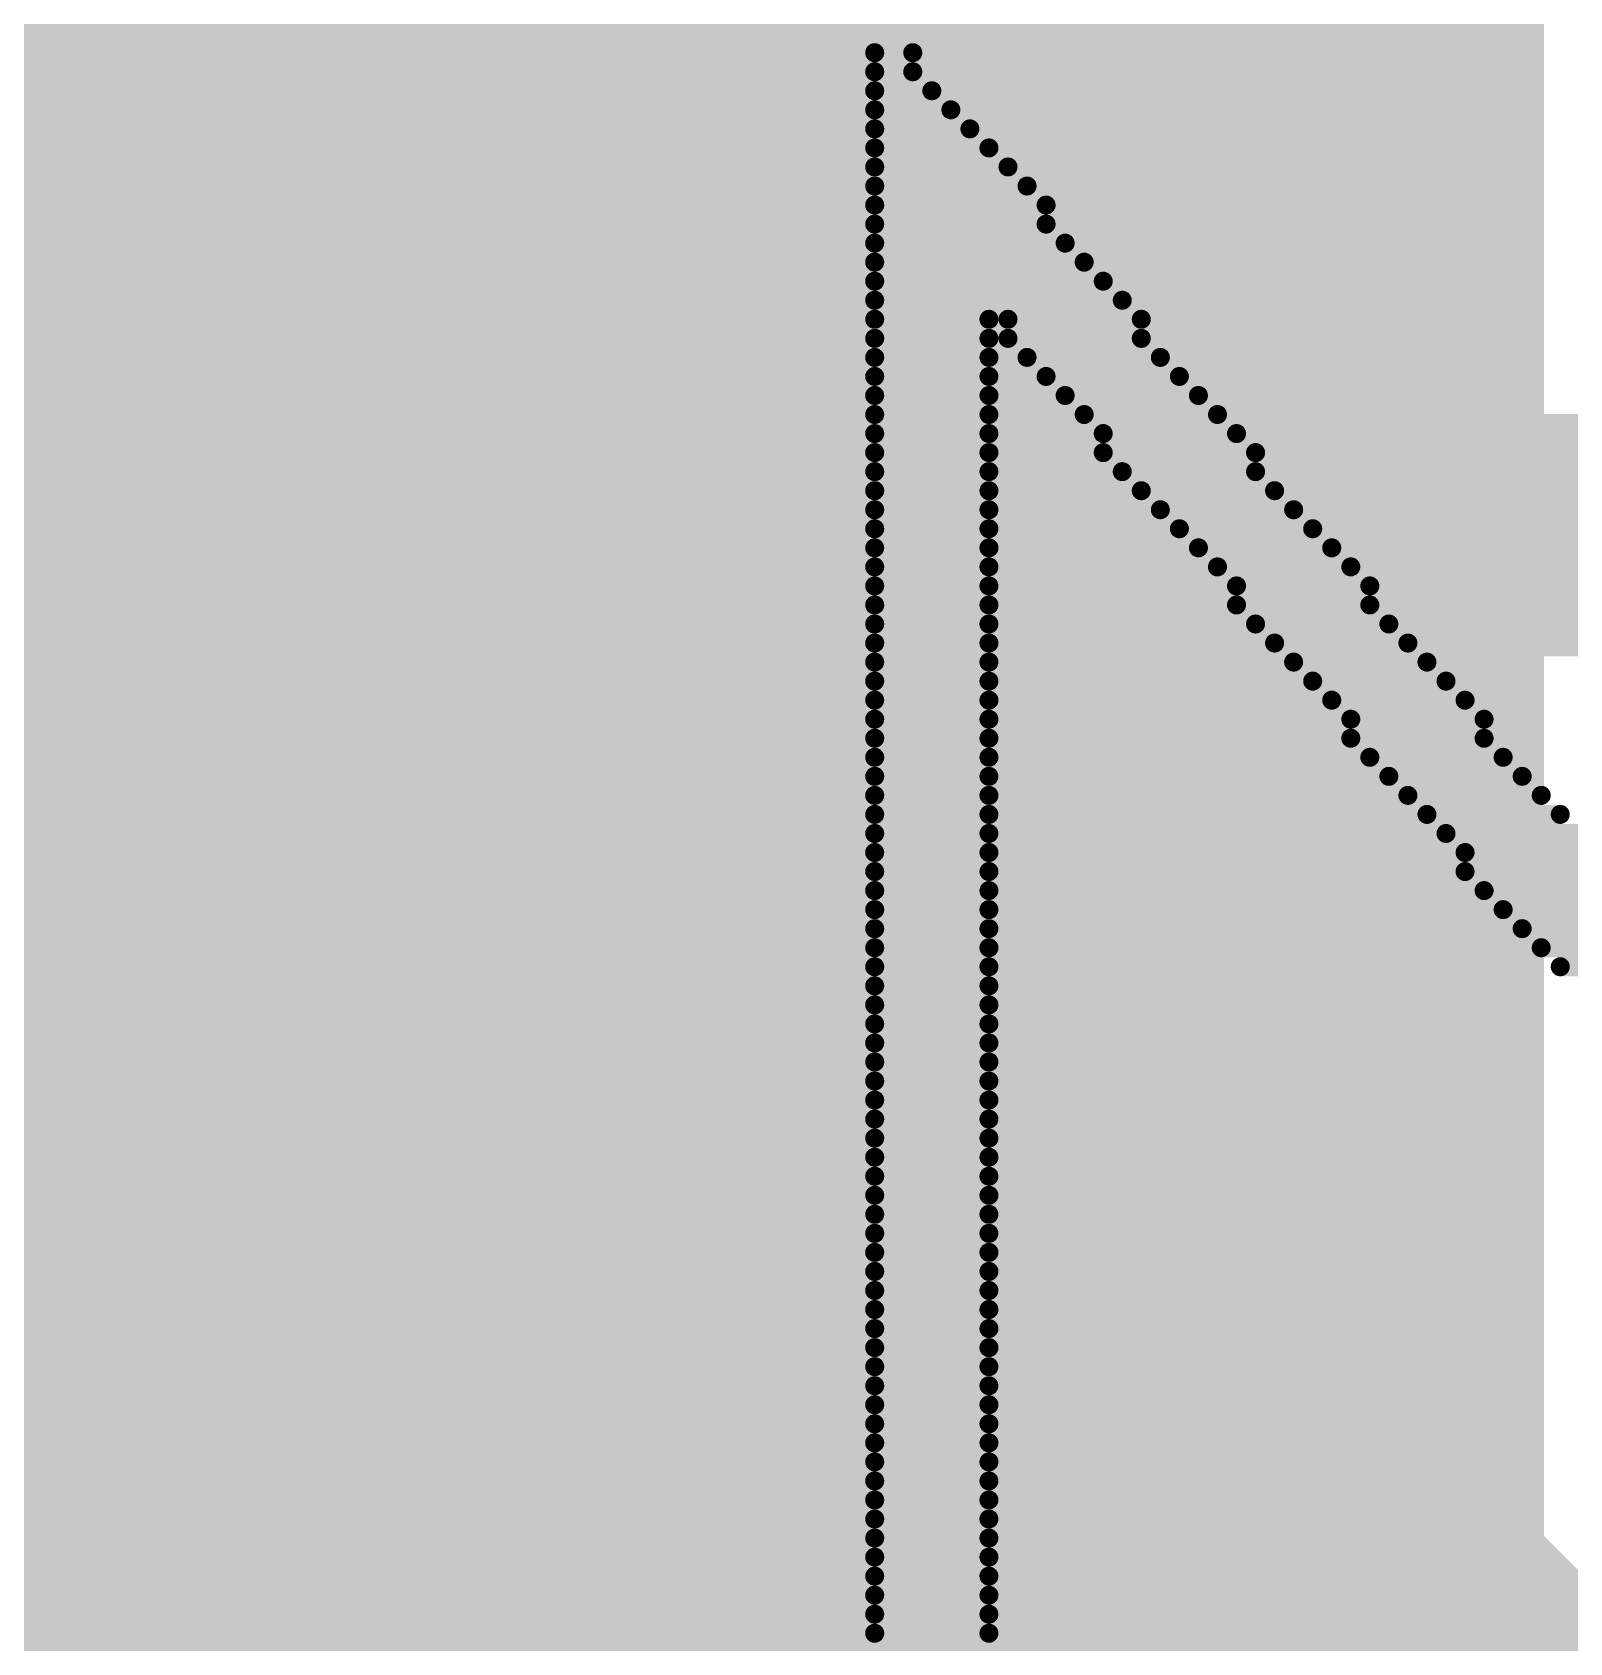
# Model space of a CAD drawing. Header units: inches. Extents: x -0.14 to 1.19, y -0.12 to 0.99.
# Drawn here: x 0.2827 to 0.3461, y 0.3293 to 0.3957 of the extents above; entities that cross this region are included whole.
import ezdxf

# ---------------------------------------------------------------- set-up
doc = ezdxf.new("R2010")
doc.units = ezdxf.units.IN
doc.header["$MEASUREMENT"] = 0
for name, color, linetype in [('Bottom Layer', 5, 'Continuous'), ('Bottom Overlay', 54, 'Continuous'), ('Top Layer', 1, 'Continuous'), ('Top Paste', 8, 'Continuous'), ('Top Solder', 216, 'Continuous')]:
    doc.layers.add(name, color=color, linetype=linetype)

# ---------------------------------------------------------------- blocks, each defined once
blk = doc.blocks.new('SO_14_35')
at = {"layer": 'Top Layer'}
for points in [[(-0.132283, -0.088189), (-0.078346, -0.088189), (-0.078346, -0.111811), (-0.132283, -0.111811)], [(-0.132283, -0.138189), (-0.078346, -0.138189), (-0.078346, -0.161811), (-0.132283, -0.161811)]]:
    blk.add_hatch(color=1, dxfattribs=at).paths.add_polyline_path(points)
at = {"layer": 'Top Paste'}
for points in [[(-0.132283, -0.088189), (-0.078346, -0.088189), (-0.078346, -0.111811), (-0.132283, -0.111811)], [(-0.132283, -0.138189), (-0.078346, -0.138189), (-0.078346, -0.161811), (-0.132283, -0.161811)]]:
    blk.add_hatch(color=8, dxfattribs=at).paths.add_polyline_path(points)
at = {"layer": 'Top Solder'}
for points in [[(-0.136283, -0.084189), (-0.074346, -0.084189), (-0.074346, -0.115811), (-0.136283, -0.115811)], [(-0.136283, -0.134189), (-0.074346, -0.134189), (-0.074346, -0.165811), (-0.136283, -0.165811)]]:
    blk.add_hatch(color=216, dxfattribs=at).paths.add_polyline_path(points)

msp = doc.modelspace()

# ---------------------------------------------------------------- hatches: boundary and pattern name
at = {"layer": 'Top Layer'}
msp.add_hatch(color=1, dxfattribs=at).paths.add_polyline_path([(0.345, 0.399), (0.282685, 0.399), (0.282685, 0.321), (0.345, 0.321)])

# ---------------------------------------------------------------- linework, layer by layer
at = {"layer": 'Bottom Layer'}
for points in [[(0.278, 0.372466, 0.04, 0.04, 0), (0.278, 0.48255, 0.04, 0.04, 0)], [(0.278, 0.372466, 0.04, 0.04, 0), (0.344432, 0.306034, 0.04, 0.04, 0)]]:
    msp.add_lwpolyline(points, format="xyseb", dxfattribs=at)
msp.add_lwpolyline([(0.268, 0.372466, 0.02, 0.02, 1), (0.288, 0.372466, 0.02, 0.02, 1)], format="xyseb", close=True, dxfattribs=at)
msp.add_lwpolyline([(0.268, 0.372466, 0.02, 0.02, 1), (0.288, 0.372466, 0.02, 0.02, 1)], format="xyseb", close=True, dxfattribs=at)
at = {"layer": 'Bottom Overlay'}
for points in [[(0.317412, 0.394888, 0.000785, 0.000785, 0), (0.318982, 0.394888, 0.000785, 0.000785, 0)], [(0.317412, 0.394103, 0.000785, 0.000785, 0), (0.318982, 0.394103, 0.000785, 0.000785, 0)], [(0.317412, 0.393318, 0.000785, 0.000785, 0), (0.319767, 0.393318, 0.000785, 0.000785, 0)], [(0.317412, 0.392533, 0.000785, 0.000785, 0), (0.320552, 0.392533, 0.000785, 0.000785, 0)], [(0.317412, 0.391748, 0.000785, 0.000785, 0), (0.321337, 0.391748, 0.000785, 0.000785, 0)], [(0.317412, 0.390962, 0.000785, 0.000785, 0), (0.322122, 0.390962, 0.000785, 0.000785, 0)], [(0.317412, 0.390177, 0.000785, 0.000785, 0), (0.322907, 0.390177, 0.000785, 0.000785, 0)], [(0.317412, 0.389392, 0.000785, 0.000785, 0), (0.323692, 0.389392, 0.000785, 0.000785, 0)], [(0.317412, 0.388607, 0.000785, 0.000785, 0), (0.324477, 0.388607, 0.000785, 0.000785, 0)], [(0.317412, 0.387822, 0.000785, 0.000785, 0), (0.324477, 0.387822, 0.000785, 0.000785, 0)], [(0.317412, 0.387037, 0.000785, 0.000785, 0), (0.325262, 0.387037, 0.000785, 0.000785, 0)], [(0.317412, 0.386252, 0.000785, 0.000785, 0), (0.326047, 0.386252, 0.000785, 0.000785, 0)], [(0.317412, 0.385467, 0.000785, 0.000785, 0), (0.326832, 0.385467, 0.000785, 0.000785, 0)], [(0.317412, 0.384682, 0.000785, 0.000785, 0), (0.327617, 0.384682, 0.000785, 0.000785, 0)], [(0.317412, 0.383897, 0.000785, 0.000785, 0), (0.322122, 0.383897, 0.000785, 0.000785, 0)], [(0.322907, 0.383897, 0.000785, 0.000785, 0), (0.328402, 0.383897, 0.000785, 0.000785, 0)], [(0.317412, 0.383112, 0.000785, 0.000785, 0), (0.322122, 0.383112, 0.000785, 0.000785, 0)], [(0.322907, 0.383112, 0.000785, 0.000785, 0), (0.328402, 0.383112, 0.000785, 0.000785, 0)], [(0.317412, 0.382327, 0.000785, 0.000785, 0), (0.322122, 0.382327, 0.000785, 0.000785, 0)], [(0.323692, 0.382327, 0.000785, 0.000785, 0), (0.329187, 0.382327, 0.000785, 0.000785, 0)], [(0.317412, 0.381542, 0.000785, 0.000785, 0), (0.322122, 0.381542, 0.000785, 0.000785, 0)], [(0.324477, 0.381542, 0.000785, 0.000785, 0), (0.329972, 0.381542, 0.000785, 0.000785, 0)], [(0.317412, 0.380757, 0.000785, 0.000785, 0), (0.322122, 0.380757, 0.000785, 0.000785, 0)], [(0.325262, 0.380757, 0.000785, 0.000785, 0), (0.330757, 0.380757, 0.000785, 0.000785, 0)], [(0.317412, 0.379972, 0.000785, 0.000785, 0), (0.322122, 0.379972, 0.000785, 0.000785, 0)], [(0.326047, 0.379972, 0.000785, 0.000785, 0), (0.331542, 0.379972, 0.000785, 0.000785, 0)], [(0.317412, 0.379187, 0.000785, 0.000785, 0), (0.322122, 0.379187, 0.000785, 0.000785, 0)], [(0.326832, 0.379187, 0.000785, 0.000785, 0), (0.332327, 0.379187, 0.000785, 0.000785, 0)], [(0.317412, 0.378402, 0.000785, 0.000785, 0), (0.322122, 0.378402, 0.000785, 0.000785, 0)], [(0.326832, 0.378402, 0.000785, 0.000785, 0), (0.333112, 0.378402, 0.000785, 0.000785, 0)], [(0.317412, 0.377617, 0.000785, 0.000785, 0), (0.322122, 0.377617, 0.000785, 0.000785, 0)], [(0.327617, 0.377617, 0.000785, 0.000785, 0), (0.333112, 0.377617, 0.000785, 0.000785, 0)], [(0.317412, 0.376832, 0.000785, 0.000785, 0), (0.322122, 0.376832, 0.000785, 0.000785, 0)], [(0.328402, 0.376832, 0.000785, 0.000785, 0), (0.333898, 0.376832, 0.000785, 0.000785, 0)], [(0.317412, 0.376047, 0.000785, 0.000785, 0), (0.322122, 0.376047, 0.000785, 0.000785, 0)], [(0.329187, 0.376047, 0.000785, 0.000785, 0), (0.334683, 0.376047, 0.000785, 0.000785, 0)], [(0.317412, 0.375262, 0.000785, 0.000785, 0), (0.322122, 0.375262, 0.000785, 0.000785, 0)], [(0.329972, 0.375262, 0.000785, 0.000785, 0), (0.335468, 0.375262, 0.000785, 0.000785, 0)], [(0.317412, 0.374476, 0.000785, 0.000785, 0), (0.322122, 0.374476, 0.000785, 0.000785, 0)], [(0.330757, 0.374476, 0.000785, 0.000785, 0), (0.336253, 0.374476, 0.000785, 0.000785, 0)], [(0.317412, 0.373691, 0.000785, 0.000785, 0), (0.322122, 0.373691, 0.000785, 0.000785, 0)], [(0.331542, 0.373691, 0.000785, 0.000785, 0), (0.337038, 0.373691, 0.000785, 0.000785, 0)], [(0.317412, 0.372906, 0.000785, 0.000785, 0), (0.322122, 0.372906, 0.000785, 0.000785, 0)], [(0.332327, 0.372906, 0.000785, 0.000785, 0), (0.337823, 0.372906, 0.000785, 0.000785, 0)], [(0.317412, 0.372121, 0.000785, 0.000785, 0), (0.322122, 0.372121, 0.000785, 0.000785, 0)], [(0.332327, 0.372121, 0.000785, 0.000785, 0), (0.337823, 0.372121, 0.000785, 0.000785, 0)], [(0.317412, 0.371336, 0.000785, 0.000785, 0), (0.322122, 0.371336, 0.000785, 0.000785, 0)], [(0.333112, 0.371336, 0.000785, 0.000785, 0), (0.338608, 0.371336, 0.000785, 0.000785, 0)], [(0.317412, 0.370551, 0.000785, 0.000785, 0), (0.322122, 0.370551, 0.000785, 0.000785, 0)], [(0.333898, 0.370551, 0.000785, 0.000785, 0), (0.339393, 0.370551, 0.000785, 0.000785, 0)], [(0.317412, 0.369766, 0.000785, 0.000785, 0), (0.322122, 0.369766, 0.000785, 0.000785, 0)], [(0.334683, 0.369766, 0.000785, 0.000785, 0), (0.340178, 0.369766, 0.000785, 0.000785, 0)], [(0.317412, 0.368981, 0.000785, 0.000785, 0), (0.322122, 0.368981, 0.000785, 0.000785, 0)], [(0.335468, 0.368981, 0.000785, 0.000785, 0), (0.340963, 0.368981, 0.000785, 0.000785, 0)], [(0.317412, 0.368196, 0.000785, 0.000785, 0), (0.322122, 0.368196, 0.000785, 0.000785, 0)], [(0.336253, 0.368196, 0.000785, 0.000785, 0), (0.341748, 0.368196, 0.000785, 0.000785, 0)], [(0.317412, 0.367411, 0.000785, 0.000785, 0), (0.322122, 0.367411, 0.000785, 0.000785, 0)], [(0.337038, 0.367411, 0.000785, 0.000785, 0), (0.342533, 0.367411, 0.000785, 0.000785, 0)], [(0.317412, 0.366626, 0.000785, 0.000785, 0), (0.322122, 0.366626, 0.000785, 0.000785, 0)], [(0.337038, 0.366626, 0.000785, 0.000785, 0), (0.342533, 0.366626, 0.000785, 0.000785, 0)], [(0.317412, 0.365841, 0.000785, 0.000785, 0), (0.322122, 0.365841, 0.000785, 0.000785, 0)], [(0.337823, 0.365841, 0.000785, 0.000785, 0), (0.343318, 0.365841, 0.000785, 0.000785, 0)], [(0.317412, 0.365056, 0.000785, 0.000785, 0), (0.322122, 0.365056, 0.000785, 0.000785, 0)], [(0.338608, 0.365056, 0.000785, 0.000785, 0), (0.344103, 0.365056, 0.000785, 0.000785, 0)], [(0.317412, 0.364271, 0.000785, 0.000785, 0), (0.322122, 0.364271, 0.000785, 0.000785, 0)], [(0.339393, 0.364271, 0.000785, 0.000785, 0), (0.344888, 0.364271, 0.000785, 0.000785, 0)], [(0.317412, 0.363486, 0.000785, 0.000785, 0), (0.322122, 0.363486, 0.000785, 0.000785, 0)], [(0.340178, 0.363486, 0.000785, 0.000785, 0), (0.345673, 0.363486, 0.000785, 0.000785, 0)], [(0.317412, 0.362701, 0.000785, 0.000785, 0), (0.322122, 0.362701, 0.000785, 0.000785, 0)], [(0.340963, 0.362701, 0.000785, 0.000785, 0), (0.346458, 0.362701, 0.000785, 0.000785, 0)], [(0.317412, 0.361916, 0.000785, 0.000785, 0), (0.322122, 0.361916, 0.000785, 0.000785, 0)], [(0.341748, 0.361916, 0.000785, 0.000785, 0), (0.347243, 0.361916, 0.000785, 0.000785, 0)], [(0.317412, 0.361131, 0.000785, 0.000785, 0), (0.322122, 0.361131, 0.000785, 0.000785, 0)], [(0.341748, 0.361131, 0.000785, 0.000785, 0), (0.347243, 0.361131, 0.000785, 0.000785, 0)], [(0.317412, 0.360346, 0.000785, 0.000785, 0), (0.322122, 0.360346, 0.000785, 0.000785, 0)], [(0.342533, 0.360346, 0.000785, 0.000785, 0), (0.348028, 0.360346, 0.000785, 0.000785, 0)], [(0.317412, 0.359561, 0.000785, 0.000785, 0), (0.322122, 0.359561, 0.000785, 0.000785, 0)], [(0.343318, 0.359561, 0.000785, 0.000785, 0), (0.348813, 0.359561, 0.000785, 0.000785, 0)], [(0.317412, 0.358776, 0.000785, 0.000785, 0), (0.322122, 0.358776, 0.000785, 0.000785, 0)], [(0.344103, 0.358776, 0.000785, 0.000785, 0), (0.349598, 0.358776, 0.000785, 0.000785, 0)], [(0.317412, 0.35799, 0.000785, 0.000785, 0), (0.322122, 0.35799, 0.000785, 0.000785, 0)], [(0.344888, 0.35799, 0.000785, 0.000785, 0), (0.350384, 0.35799, 0.000785, 0.000785, 0)], [(0.317412, 0.357206, 0.000785, 0.000785, 0), (0.322122, 0.357206, 0.000785, 0.000785, 0)], [(0.345673, 0.357206, 0.000785, 0.000785, 0), (0.351169, 0.357206, 0.000785, 0.000785, 0)], [(0.317412, 0.35642, 0.000785, 0.000785, 0), (0.322122, 0.35642, 0.000785, 0.000785, 0)], [(0.317412, 0.355635, 0.000785, 0.000785, 0), (0.322122, 0.355635, 0.000785, 0.000785, 0)], [(0.317412, 0.35485, 0.000785, 0.000785, 0), (0.322122, 0.35485, 0.000785, 0.000785, 0)], [(0.317412, 0.354065, 0.000785, 0.000785, 0), (0.322122, 0.354065, 0.000785, 0.000785, 0)], [(0.317412, 0.35328, 0.000785, 0.000785, 0), (0.322122, 0.35328, 0.000785, 0.000785, 0)], [(0.317412, 0.352495, 0.000785, 0.000785, 0), (0.322122, 0.352495, 0.000785, 0.000785, 0)], [(0.317412, 0.35171, 0.000785, 0.000785, 0), (0.322122, 0.35171, 0.000785, 0.000785, 0)], [(0.317412, 0.350925, 0.000785, 0.000785, 0), (0.322122, 0.350925, 0.000785, 0.000785, 0)], [(0.317412, 0.35014, 0.000785, 0.000785, 0), (0.322122, 0.35014, 0.000785, 0.000785, 0)], [(0.317412, 0.349355, 0.000785, 0.000785, 0), (0.322122, 0.349355, 0.000785, 0.000785, 0)], [(0.317412, 0.34857, 0.000785, 0.000785, 0), (0.322122, 0.34857, 0.000785, 0.000785, 0)], [(0.317412, 0.347785, 0.000785, 0.000785, 0), (0.322122, 0.347785, 0.000785, 0.000785, 0)], [(0.317412, 0.347, 0.000785, 0.000785, 0), (0.322122, 0.347, 0.000785, 0.000785, 0)], [(0.317412, 0.346215, 0.000785, 0.000785, 0), (0.322122, 0.346215, 0.000785, 0.000785, 0)], [(0.317412, 0.34543, 0.000785, 0.000785, 0), (0.322122, 0.34543, 0.000785, 0.000785, 0)], [(0.317412, 0.344645, 0.000785, 0.000785, 0), (0.322122, 0.344645, 0.000785, 0.000785, 0)], [(0.317412, 0.34386, 0.000785, 0.000785, 0), (0.322122, 0.34386, 0.000785, 0.000785, 0)], [(0.317412, 0.343075, 0.000785, 0.000785, 0), (0.322122, 0.343075, 0.000785, 0.000785, 0)], [(0.317412, 0.34229, 0.000785, 0.000785, 0), (0.322122, 0.34229, 0.000785, 0.000785, 0)], [(0.317412, 0.341505, 0.000785, 0.000785, 0), (0.322122, 0.341505, 0.000785, 0.000785, 0)], [(0.317412, 0.34072, 0.000785, 0.000785, 0), (0.322122, 0.34072, 0.000785, 0.000785, 0)], [(0.317412, 0.339934, 0.000785, 0.000785, 0), (0.322122, 0.339934, 0.000785, 0.000785, 0)], [(0.317412, 0.339149, 0.000785, 0.000785, 0), (0.322122, 0.339149, 0.000785, 0.000785, 0)], [(0.317412, 0.338364, 0.000785, 0.000785, 0), (0.322122, 0.338364, 0.000785, 0.000785, 0)], [(0.317412, 0.337579, 0.000785, 0.000785, 0), (0.322122, 0.337579, 0.000785, 0.000785, 0)], [(0.317412, 0.336794, 0.000785, 0.000785, 0), (0.322122, 0.336794, 0.000785, 0.000785, 0)], [(0.317412, 0.336009, 0.000785, 0.000785, 0), (0.322122, 0.336009, 0.000785, 0.000785, 0)], [(0.317412, 0.335224, 0.000785, 0.000785, 0), (0.322122, 0.335224, 0.000785, 0.000785, 0)], [(0.317412, 0.334439, 0.000785, 0.000785, 0), (0.322122, 0.334439, 0.000785, 0.000785, 0)], [(0.317412, 0.333654, 0.000785, 0.000785, 0), (0.322122, 0.333654, 0.000785, 0.000785, 0)], [(0.317412, 0.332869, 0.000785, 0.000785, 0), (0.322122, 0.332869, 0.000785, 0.000785, 0)], [(0.317412, 0.332084, 0.000785, 0.000785, 0), (0.322122, 0.332084, 0.000785, 0.000785, 0)], [(0.317412, 0.331299, 0.000785, 0.000785, 0), (0.322122, 0.331299, 0.000785, 0.000785, 0)], [(0.317412, 0.330514, 0.000785, 0.000785, 0), (0.322122, 0.330514, 0.000785, 0.000785, 0)], [(0.317412, 0.329729, 0.000785, 0.000785, 0), (0.322122, 0.329729, 0.000785, 0.000785, 0)]]:
    msp.add_lwpolyline(points, format="xyseb", dxfattribs=at)
for points in [[(0.317215, 0.394888, 0.000392, 0.000392, 1), (0.317608, 0.394888, 0.000392, 0.000392, 1)], [(0.318785, 0.394888, 0.000392, 0.000392, 1), (0.319178, 0.394888, 0.000392, 0.000392, 1)], [(0.317215, 0.394103, 0.000392, 0.000392, 1), (0.317608, 0.394103, 0.000392, 0.000392, 1)], [(0.318785, 0.394103, 0.000392, 0.000392, 1), (0.319178, 0.394103, 0.000392, 0.000392, 1)], [(0.317215, 0.393318, 0.000392, 0.000392, 1), (0.317608, 0.393318, 0.000392, 0.000392, 1)], [(0.31957, 0.393318, 0.000392, 0.000392, 1), (0.319963, 0.393318, 0.000392, 0.000392, 1)], [(0.317215, 0.392533, 0.000392, 0.000392, 1), (0.317608, 0.392533, 0.000392, 0.000392, 1)], [(0.320356, 0.392533, 0.000392, 0.000392, 1), (0.320748, 0.392533, 0.000392, 0.000392, 1)], [(0.317215, 0.391748, 0.000392, 0.000392, 1), (0.317608, 0.391748, 0.000392, 0.000392, 1)], [(0.321141, 0.391748, 0.000392, 0.000392, 1), (0.321533, 0.391748, 0.000392, 0.000392, 1)], [(0.317215, 0.390962, 0.000392, 0.000392, 1), (0.317608, 0.390962, 0.000392, 0.000392, 1)], [(0.321926, 0.390962, 0.000392, 0.000392, 1), (0.322318, 0.390962, 0.000392, 0.000392, 1)], [(0.317215, 0.390177, 0.000392, 0.000392, 1), (0.317608, 0.390177, 0.000392, 0.000392, 1)], [(0.322711, 0.390177, 0.000392, 0.000392, 1), (0.323103, 0.390177, 0.000392, 0.000392, 1)], [(0.317215, 0.389392, 0.000392, 0.000392, 1), (0.317608, 0.389392, 0.000392, 0.000392, 1)], [(0.323496, 0.389392, 0.000392, 0.000392, 1), (0.323888, 0.389392, 0.000392, 0.000392, 1)], [(0.317215, 0.388607, 0.000392, 0.000392, 1), (0.317608, 0.388607, 0.000392, 0.000392, 1)], [(0.324281, 0.388607, 0.000392, 0.000392, 1), (0.324673, 0.388607, 0.000392, 0.000392, 1)], [(0.317215, 0.387822, 0.000392, 0.000392, 1), (0.317608, 0.387822, 0.000392, 0.000392, 1)], [(0.324281, 0.387822, 0.000392, 0.000392, 1), (0.324673, 0.387822, 0.000392, 0.000392, 1)], [(0.317215, 0.387037, 0.000392, 0.000392, 1), (0.317608, 0.387037, 0.000392, 0.000392, 1)], [(0.325066, 0.387037, 0.000392, 0.000392, 1), (0.325458, 0.387037, 0.000392, 0.000392, 1)], [(0.317215, 0.386252, 0.000392, 0.000392, 1), (0.317608, 0.386252, 0.000392, 0.000392, 1)], [(0.325851, 0.386252, 0.000392, 0.000392, 1), (0.326243, 0.386252, 0.000392, 0.000392, 1)], [(0.317215, 0.385467, 0.000392, 0.000392, 1), (0.317608, 0.385467, 0.000392, 0.000392, 1)], [(0.326636, 0.385467, 0.000392, 0.000392, 1), (0.327028, 0.385467, 0.000392, 0.000392, 1)], [(0.317215, 0.384682, 0.000392, 0.000392, 1), (0.317608, 0.384682, 0.000392, 0.000392, 1)], [(0.327421, 0.384682, 0.000392, 0.000392, 1), (0.327813, 0.384682, 0.000392, 0.000392, 1)], [(0.317215, 0.383897, 0.000392, 0.000392, 1), (0.317608, 0.383897, 0.000392, 0.000392, 1)], [(0.321926, 0.383897, 0.000392, 0.000392, 1), (0.322318, 0.383897, 0.000392, 0.000392, 1)], [(0.322711, 0.383897, 0.000392, 0.000392, 1), (0.323103, 0.383897, 0.000392, 0.000392, 1)], [(0.328206, 0.383897, 0.000392, 0.000392, 1), (0.328598, 0.383897, 0.000392, 0.000392, 1)], [(0.317215, 0.383112, 0.000392, 0.000392, 1), (0.317608, 0.383112, 0.000392, 0.000392, 1)], [(0.321926, 0.383112, 0.000392, 0.000392, 1), (0.322318, 0.383112, 0.000392, 0.000392, 1)], [(0.322711, 0.383112, 0.000392, 0.000392, 1), (0.323103, 0.383112, 0.000392, 0.000392, 1)], [(0.328206, 0.383112, 0.000392, 0.000392, 1), (0.328598, 0.383112, 0.000392, 0.000392, 1)], [(0.317215, 0.382327, 0.000392, 0.000392, 1), (0.317608, 0.382327, 0.000392, 0.000392, 1)], [(0.321926, 0.382327, 0.000392, 0.000392, 1), (0.322318, 0.382327, 0.000392, 0.000392, 1)], [(0.323496, 0.382327, 0.000392, 0.000392, 1), (0.323888, 0.382327, 0.000392, 0.000392, 1)], [(0.328991, 0.382327, 0.000392, 0.000392, 1), (0.329383, 0.382327, 0.000392, 0.000392, 1)], [(0.317215, 0.381542, 0.000392, 0.000392, 1), (0.317608, 0.381542, 0.000392, 0.000392, 1)], [(0.321926, 0.381542, 0.000392, 0.000392, 1), (0.322318, 0.381542, 0.000392, 0.000392, 1)], [(0.324281, 0.381542, 0.000392, 0.000392, 1), (0.324673, 0.381542, 0.000392, 0.000392, 1)], [(0.329776, 0.381542, 0.000392, 0.000392, 1), (0.330168, 0.381542, 0.000392, 0.000392, 1)], [(0.317215, 0.380757, 0.000392, 0.000392, 1), (0.317608, 0.380757, 0.000392, 0.000392, 1)], [(0.321926, 0.380757, 0.000392, 0.000392, 1), (0.322318, 0.380757, 0.000392, 0.000392, 1)], [(0.325066, 0.380757, 0.000392, 0.000392, 1), (0.325458, 0.380757, 0.000392, 0.000392, 1)], [(0.330561, 0.380757, 0.000392, 0.000392, 1), (0.330954, 0.380757, 0.000392, 0.000392, 1)], [(0.317215, 0.379972, 0.000392, 0.000392, 1), (0.317608, 0.379972, 0.000392, 0.000392, 1)], [(0.321926, 0.379972, 0.000392, 0.000392, 1), (0.322318, 0.379972, 0.000392, 0.000392, 1)], [(0.325851, 0.379972, 0.000392, 0.000392, 1), (0.326243, 0.379972, 0.000392, 0.000392, 1)], [(0.331346, 0.379972, 0.000392, 0.000392, 1), (0.331739, 0.379972, 0.000392, 0.000392, 1)], [(0.317215, 0.379187, 0.000392, 0.000392, 1), (0.317608, 0.379187, 0.000392, 0.000392, 1)], [(0.321926, 0.379187, 0.000392, 0.000392, 1), (0.322318, 0.379187, 0.000392, 0.000392, 1)], [(0.326636, 0.379187, 0.000392, 0.000392, 1), (0.327028, 0.379187, 0.000392, 0.000392, 1)], [(0.332131, 0.379187, 0.000392, 0.000392, 1), (0.332524, 0.379187, 0.000392, 0.000392, 1)], [(0.317215, 0.378402, 0.000392, 0.000392, 1), (0.317608, 0.378402, 0.000392, 0.000392, 1)], [(0.321926, 0.378402, 0.000392, 0.000392, 1), (0.322318, 0.378402, 0.000392, 0.000392, 1)], [(0.326636, 0.378402, 0.000392, 0.000392, 1), (0.327028, 0.378402, 0.000392, 0.000392, 1)], [(0.332916, 0.378402, 0.000392, 0.000392, 1), (0.333309, 0.378402, 0.000392, 0.000392, 1)], [(0.317215, 0.377617, 0.000392, 0.000392, 1), (0.317608, 0.377617, 0.000392, 0.000392, 1)], [(0.321926, 0.377617, 0.000392, 0.000392, 1), (0.322318, 0.377617, 0.000392, 0.000392, 1)], [(0.327421, 0.377617, 0.000392, 0.000392, 1), (0.327813, 0.377617, 0.000392, 0.000392, 1)], [(0.332916, 0.377617, 0.000392, 0.000392, 1), (0.333309, 0.377617, 0.000392, 0.000392, 1)], [(0.317215, 0.376832, 0.000392, 0.000392, 1), (0.317608, 0.376832, 0.000392, 0.000392, 1)], [(0.321926, 0.376832, 0.000392, 0.000392, 1), (0.322318, 0.376832, 0.000392, 0.000392, 1)], [(0.328206, 0.376832, 0.000392, 0.000392, 1), (0.328598, 0.376832, 0.000392, 0.000392, 1)], [(0.333701, 0.376832, 0.000392, 0.000392, 1), (0.334094, 0.376832, 0.000392, 0.000392, 1)], [(0.317215, 0.376047, 0.000392, 0.000392, 1), (0.317608, 0.376047, 0.000392, 0.000392, 1)], [(0.321926, 0.376047, 0.000392, 0.000392, 1), (0.322318, 0.376047, 0.000392, 0.000392, 1)], [(0.328991, 0.376047, 0.000392, 0.000392, 1), (0.329383, 0.376047, 0.000392, 0.000392, 1)], [(0.334486, 0.376047, 0.000392, 0.000392, 1), (0.334879, 0.376047, 0.000392, 0.000392, 1)], [(0.317215, 0.375262, 0.000392, 0.000392, 1), (0.317608, 0.375262, 0.000392, 0.000392, 1)], [(0.321926, 0.375262, 0.000392, 0.000392, 1), (0.322318, 0.375262, 0.000392, 0.000392, 1)], [(0.329776, 0.375262, 0.000392, 0.000392, 1), (0.330168, 0.375262, 0.000392, 0.000392, 1)], [(0.335271, 0.375262, 0.000392, 0.000392, 1), (0.335664, 0.375262, 0.000392, 0.000392, 1)], [(0.317215, 0.374476, 0.000392, 0.000392, 1), (0.317608, 0.374476, 0.000392, 0.000392, 1)], [(0.321926, 0.374476, 0.000392, 0.000392, 1), (0.322318, 0.374476, 0.000392, 0.000392, 1)], [(0.330561, 0.374476, 0.000392, 0.000392, 1), (0.330954, 0.374476, 0.000392, 0.000392, 1)], [(0.336056, 0.374476, 0.000392, 0.000392, 1), (0.336449, 0.374476, 0.000392, 0.000392, 1)], [(0.317215, 0.373691, 0.000392, 0.000392, 1), (0.317608, 0.373691, 0.000392, 0.000392, 1)], [(0.321926, 0.373691, 0.000392, 0.000392, 1), (0.322318, 0.373691, 0.000392, 0.000392, 1)], [(0.331346, 0.373691, 0.000392, 0.000392, 1), (0.331739, 0.373691, 0.000392, 0.000392, 1)], [(0.336842, 0.373691, 0.000392, 0.000392, 1), (0.337234, 0.373691, 0.000392, 0.000392, 1)], [(0.317215, 0.372906, 0.000392, 0.000392, 1), (0.317608, 0.372906, 0.000392, 0.000392, 1)], [(0.321926, 0.372906, 0.000392, 0.000392, 1), (0.322318, 0.372906, 0.000392, 0.000392, 1)], [(0.332131, 0.372906, 0.000392, 0.000392, 1), (0.332524, 0.372906, 0.000392, 0.000392, 1)], [(0.337626, 0.372906, 0.000392, 0.000392, 1), (0.338019, 0.372906, 0.000392, 0.000392, 1)], [(0.317215, 0.372121, 0.000392, 0.000392, 1), (0.317608, 0.372121, 0.000392, 0.000392, 1)], [(0.321926, 0.372121, 0.000392, 0.000392, 1), (0.322318, 0.372121, 0.000392, 0.000392, 1)], [(0.332131, 0.372121, 0.000392, 0.000392, 1), (0.332524, 0.372121, 0.000392, 0.000392, 1)], [(0.337626, 0.372121, 0.000392, 0.000392, 1), (0.338019, 0.372121, 0.000392, 0.000392, 1)], [(0.317215, 0.371336, 0.000392, 0.000392, 1), (0.317608, 0.371336, 0.000392, 0.000392, 1)], [(0.321926, 0.371336, 0.000392, 0.000392, 1), (0.322318, 0.371336, 0.000392, 0.000392, 1)], [(0.332916, 0.371336, 0.000392, 0.000392, 1), (0.333309, 0.371336, 0.000392, 0.000392, 1)], [(0.338412, 0.371336, 0.000392, 0.000392, 1), (0.338804, 0.371336, 0.000392, 0.000392, 1)], [(0.317215, 0.370551, 0.000392, 0.000392, 1), (0.317608, 0.370551, 0.000392, 0.000392, 1)], [(0.321926, 0.370551, 0.000392, 0.000392, 1), (0.322318, 0.370551, 0.000392, 0.000392, 1)], [(0.333701, 0.370551, 0.000392, 0.000392, 1), (0.334094, 0.370551, 0.000392, 0.000392, 1)], [(0.339197, 0.370551, 0.000392, 0.000392, 1), (0.339589, 0.370551, 0.000392, 0.000392, 1)], [(0.317215, 0.369766, 0.000392, 0.000392, 1), (0.317608, 0.369766, 0.000392, 0.000392, 1)], [(0.321926, 0.369766, 0.000392, 0.000392, 1), (0.322318, 0.369766, 0.000392, 0.000392, 1)], [(0.334486, 0.369766, 0.000392, 0.000392, 1), (0.334879, 0.369766, 0.000392, 0.000392, 1)], [(0.339982, 0.369766, 0.000392, 0.000392, 1), (0.340374, 0.369766, 0.000392, 0.000392, 1)], [(0.317215, 0.368981, 0.000392, 0.000392, 1), (0.317608, 0.368981, 0.000392, 0.000392, 1)], [(0.321926, 0.368981, 0.000392, 0.000392, 1), (0.322318, 0.368981, 0.000392, 0.000392, 1)], [(0.335271, 0.368981, 0.000392, 0.000392, 1), (0.335664, 0.368981, 0.000392, 0.000392, 1)], [(0.340767, 0.368981, 0.000392, 0.000392, 1), (0.341159, 0.368981, 0.000392, 0.000392, 1)], [(0.317215, 0.368196, 0.000392, 0.000392, 1), (0.317608, 0.368196, 0.000392, 0.000392, 1)], [(0.321926, 0.368196, 0.000392, 0.000392, 1), (0.322318, 0.368196, 0.000392, 0.000392, 1)], [(0.336056, 0.368196, 0.000392, 0.000392, 1), (0.336449, 0.368196, 0.000392, 0.000392, 1)], [(0.341552, 0.368196, 0.000392, 0.000392, 1), (0.341944, 0.368196, 0.000392, 0.000392, 1)], [(0.317215, 0.367411, 0.000392, 0.000392, 1), (0.317608, 0.367411, 0.000392, 0.000392, 1)], [(0.321926, 0.367411, 0.000392, 0.000392, 1), (0.322318, 0.367411, 0.000392, 0.000392, 1)], [(0.336842, 0.367411, 0.000392, 0.000392, 1), (0.337234, 0.367411, 0.000392, 0.000392, 1)], [(0.342337, 0.367411, 0.000392, 0.000392, 1), (0.342729, 0.367411, 0.000392, 0.000392, 1)], [(0.317215, 0.366626, 0.000392, 0.000392, 1), (0.317608, 0.366626, 0.000392, 0.000392, 1)], [(0.321926, 0.366626, 0.000392, 0.000392, 1), (0.322318, 0.366626, 0.000392, 0.000392, 1)], [(0.336842, 0.366626, 0.000392, 0.000392, 1), (0.337234, 0.366626, 0.000392, 0.000392, 1)], [(0.342337, 0.366626, 0.000392, 0.000392, 1), (0.342729, 0.366626, 0.000392, 0.000392, 1)], [(0.317215, 0.365841, 0.000392, 0.000392, 1), (0.317608, 0.365841, 0.000392, 0.000392, 1)], [(0.321926, 0.365841, 0.000392, 0.000392, 1), (0.322318, 0.365841, 0.000392, 0.000392, 1)], [(0.337626, 0.365841, 0.000392, 0.000392, 1), (0.338019, 0.365841, 0.000392, 0.000392, 1)], [(0.343122, 0.365841, 0.000392, 0.000392, 1), (0.343514, 0.365841, 0.000392, 0.000392, 1)], [(0.317215, 0.365056, 0.000392, 0.000392, 1), (0.317608, 0.365056, 0.000392, 0.000392, 1)], [(0.321926, 0.365056, 0.000392, 0.000392, 1), (0.322318, 0.365056, 0.000392, 0.000392, 1)], [(0.338412, 0.365056, 0.000392, 0.000392, 1), (0.338804, 0.365056, 0.000392, 0.000392, 1)], [(0.343907, 0.365056, 0.000392, 0.000392, 1), (0.344299, 0.365056, 0.000392, 0.000392, 1)], [(0.317215, 0.364271, 0.000392, 0.000392, 1), (0.317608, 0.364271, 0.000392, 0.000392, 1)], [(0.321926, 0.364271, 0.000392, 0.000392, 1), (0.322318, 0.364271, 0.000392, 0.000392, 1)], [(0.339197, 0.364271, 0.000392, 0.000392, 1), (0.339589, 0.364271, 0.000392, 0.000392, 1)], [(0.344692, 0.364271, 0.000392, 0.000392, 1), (0.345084, 0.364271, 0.000392, 0.000392, 1)], [(0.317215, 0.363486, 0.000392, 0.000392, 1), (0.317608, 0.363486, 0.000392, 0.000392, 1)], [(0.321926, 0.363486, 0.000392, 0.000392, 1), (0.322318, 0.363486, 0.000392, 0.000392, 1)], [(0.339982, 0.363486, 0.000392, 0.000392, 1), (0.340374, 0.363486, 0.000392, 0.000392, 1)], [(0.345477, 0.363486, 0.000392, 0.000392, 1), (0.345869, 0.363486, 0.000392, 0.000392, 1)], [(0.317215, 0.362701, 0.000392, 0.000392, 1), (0.317608, 0.362701, 0.000392, 0.000392, 1)], [(0.321926, 0.362701, 0.000392, 0.000392, 1), (0.322318, 0.362701, 0.000392, 0.000392, 1)], [(0.340767, 0.362701, 0.000392, 0.000392, 1), (0.341159, 0.362701, 0.000392, 0.000392, 1)], [(0.317215, 0.361916, 0.000392, 0.000392, 1), (0.317608, 0.361916, 0.000392, 0.000392, 1)], [(0.321926, 0.361916, 0.000392, 0.000392, 1), (0.322318, 0.361916, 0.000392, 0.000392, 1)], [(0.341552, 0.361916, 0.000392, 0.000392, 1), (0.341944, 0.361916, 0.000392, 0.000392, 1)], [(0.317215, 0.361131, 0.000392, 0.000392, 1), (0.317608, 0.361131, 0.000392, 0.000392, 1)], [(0.321926, 0.361131, 0.000392, 0.000392, 1), (0.322318, 0.361131, 0.000392, 0.000392, 1)], [(0.341552, 0.361131, 0.000392, 0.000392, 1), (0.341944, 0.361131, 0.000392, 0.000392, 1)], [(0.317215, 0.360346, 0.000392, 0.000392, 1), (0.317608, 0.360346, 0.000392, 0.000392, 1)], [(0.321926, 0.360346, 0.000392, 0.000392, 1), (0.322318, 0.360346, 0.000392, 0.000392, 1)], [(0.342337, 0.360346, 0.000392, 0.000392, 1), (0.342729, 0.360346, 0.000392, 0.000392, 1)], [(0.317215, 0.359561, 0.000392, 0.000392, 1), (0.317608, 0.359561, 0.000392, 0.000392, 1)], [(0.321926, 0.359561, 0.000392, 0.000392, 1), (0.322318, 0.359561, 0.000392, 0.000392, 1)], [(0.343122, 0.359561, 0.000392, 0.000392, 1), (0.343514, 0.359561, 0.000392, 0.000392, 1)], [(0.317215, 0.358776, 0.000392, 0.000392, 1), (0.317608, 0.358776, 0.000392, 0.000392, 1)], [(0.321926, 0.358776, 0.000392, 0.000392, 1), (0.322318, 0.358776, 0.000392, 0.000392, 1)], [(0.343907, 0.358776, 0.000392, 0.000392, 1), (0.344299, 0.358776, 0.000392, 0.000392, 1)], [(0.317215, 0.35799, 0.000392, 0.000392, 1), (0.317608, 0.35799, 0.000392, 0.000392, 1)], [(0.321926, 0.35799, 0.000392, 0.000392, 1), (0.322318, 0.35799, 0.000392, 0.000392, 1)], [(0.344692, 0.35799, 0.000392, 0.000392, 1), (0.345084, 0.35799, 0.000392, 0.000392, 1)], [(0.317215, 0.357206, 0.000392, 0.000392, 1), (0.317608, 0.357206, 0.000392, 0.000392, 1)], [(0.321926, 0.357206, 0.000392, 0.000392, 1), (0.322318, 0.357206, 0.000392, 0.000392, 1)], [(0.345477, 0.357206, 0.000392, 0.000392, 1), (0.345869, 0.357206, 0.000392, 0.000392, 1)], [(0.317215, 0.35642, 0.000392, 0.000392, 1), (0.317608, 0.35642, 0.000392, 0.000392, 1)], [(0.321926, 0.35642, 0.000392, 0.000392, 1), (0.322318, 0.35642, 0.000392, 0.000392, 1)], [(0.317215, 0.355635, 0.000392, 0.000392, 1), (0.317608, 0.355635, 0.000392, 0.000392, 1)], [(0.321926, 0.355635, 0.000392, 0.000392, 1), (0.322318, 0.355635, 0.000392, 0.000392, 1)], [(0.317215, 0.35485, 0.000392, 0.000392, 1), (0.317608, 0.35485, 0.000392, 0.000392, 1)], [(0.321926, 0.35485, 0.000392, 0.000392, 1), (0.322318, 0.35485, 0.000392, 0.000392, 1)], [(0.317215, 0.354065, 0.000392, 0.000392, 1), (0.317608, 0.354065, 0.000392, 0.000392, 1)], [(0.321926, 0.354065, 0.000392, 0.000392, 1), (0.322318, 0.354065, 0.000392, 0.000392, 1)], [(0.317215, 0.35328, 0.000392, 0.000392, 1), (0.317608, 0.35328, 0.000392, 0.000392, 1)], [(0.321926, 0.35328, 0.000392, 0.000392, 1), (0.322318, 0.35328, 0.000392, 0.000392, 1)], [(0.317215, 0.352495, 0.000392, 0.000392, 1), (0.317608, 0.352495, 0.000392, 0.000392, 1)], [(0.321926, 0.352495, 0.000392, 0.000392, 1), (0.322318, 0.352495, 0.000392, 0.000392, 1)], [(0.317215, 0.35171, 0.000392, 0.000392, 1), (0.317608, 0.35171, 0.000392, 0.000392, 1)], [(0.321926, 0.35171, 0.000392, 0.000392, 1), (0.322318, 0.35171, 0.000392, 0.000392, 1)], [(0.317215, 0.350925, 0.000392, 0.000392, 1), (0.317608, 0.350925, 0.000392, 0.000392, 1)], [(0.321926, 0.350925, 0.000392, 0.000392, 1), (0.322318, 0.350925, 0.000392, 0.000392, 1)], [(0.317215, 0.35014, 0.000392, 0.000392, 1), (0.317608, 0.35014, 0.000392, 0.000392, 1)], [(0.321926, 0.35014, 0.000392, 0.000392, 1), (0.322318, 0.35014, 0.000392, 0.000392, 1)], [(0.317215, 0.349355, 0.000392, 0.000392, 1), (0.317608, 0.349355, 0.000392, 0.000392, 1)], [(0.321926, 0.349355, 0.000392, 0.000392, 1), (0.322318, 0.349355, 0.000392, 0.000392, 1)], [(0.317215, 0.34857, 0.000392, 0.000392, 1), (0.317608, 0.34857, 0.000392, 0.000392, 1)], [(0.321926, 0.34857, 0.000392, 0.000392, 1), (0.322318, 0.34857, 0.000392, 0.000392, 1)], [(0.317215, 0.347785, 0.000392, 0.000392, 1), (0.317608, 0.347785, 0.000392, 0.000392, 1)], [(0.321926, 0.347785, 0.000392, 0.000392, 1), (0.322318, 0.347785, 0.000392, 0.000392, 1)], [(0.317215, 0.347, 0.000392, 0.000392, 1), (0.317608, 0.347, 0.000392, 0.000392, 1)], [(0.321926, 0.347, 0.000392, 0.000392, 1), (0.322318, 0.347, 0.000392, 0.000392, 1)], [(0.317215, 0.346215, 0.000392, 0.000392, 1), (0.317608, 0.346215, 0.000392, 0.000392, 1)], [(0.321926, 0.346215, 0.000392, 0.000392, 1), (0.322318, 0.346215, 0.000392, 0.000392, 1)], [(0.317215, 0.34543, 0.000392, 0.000392, 1), (0.317608, 0.34543, 0.000392, 0.000392, 1)], [(0.321926, 0.34543, 0.000392, 0.000392, 1), (0.322318, 0.34543, 0.000392, 0.000392, 1)], [(0.317215, 0.344645, 0.000392, 0.000392, 1), (0.317608, 0.344645, 0.000392, 0.000392, 1)], [(0.321926, 0.344645, 0.000392, 0.000392, 1), (0.322318, 0.344645, 0.000392, 0.000392, 1)], [(0.317215, 0.34386, 0.000392, 0.000392, 1), (0.317608, 0.34386, 0.000392, 0.000392, 1)], [(0.321926, 0.34386, 0.000392, 0.000392, 1), (0.322318, 0.34386, 0.000392, 0.000392, 1)], [(0.317215, 0.343075, 0.000392, 0.000392, 1), (0.317608, 0.343075, 0.000392, 0.000392, 1)], [(0.321926, 0.343075, 0.000392, 0.000392, 1), (0.322318, 0.343075, 0.000392, 0.000392, 1)], [(0.317215, 0.34229, 0.000392, 0.000392, 1), (0.317608, 0.34229, 0.000392, 0.000392, 1)], [(0.321926, 0.34229, 0.000392, 0.000392, 1), (0.322318, 0.34229, 0.000392, 0.000392, 1)], [(0.317215, 0.341505, 0.000392, 0.000392, 1), (0.317608, 0.341505, 0.000392, 0.000392, 1)], [(0.321926, 0.341505, 0.000392, 0.000392, 1), (0.322318, 0.341505, 0.000392, 0.000392, 1)], [(0.317215, 0.34072, 0.000392, 0.000392, 1), (0.317608, 0.34072, 0.000392, 0.000392, 1)], [(0.321926, 0.34072, 0.000392, 0.000392, 1), (0.322318, 0.34072, 0.000392, 0.000392, 1)], [(0.317215, 0.339934, 0.000392, 0.000392, 1), (0.317608, 0.339934, 0.000392, 0.000392, 1)], [(0.321926, 0.339934, 0.000392, 0.000392, 1), (0.322318, 0.339934, 0.000392, 0.000392, 1)], [(0.317215, 0.339149, 0.000392, 0.000392, 1), (0.317608, 0.339149, 0.000392, 0.000392, 1)], [(0.321926, 0.339149, 0.000392, 0.000392, 1), (0.322318, 0.339149, 0.000392, 0.000392, 1)], [(0.317215, 0.338364, 0.000392, 0.000392, 1), (0.317608, 0.338364, 0.000392, 0.000392, 1)], [(0.321926, 0.338364, 0.000392, 0.000392, 1), (0.322318, 0.338364, 0.000392, 0.000392, 1)], [(0.317215, 0.337579, 0.000392, 0.000392, 1), (0.317608, 0.337579, 0.000392, 0.000392, 1)], [(0.321926, 0.337579, 0.000392, 0.000392, 1), (0.322318, 0.337579, 0.000392, 0.000392, 1)], [(0.317215, 0.336794, 0.000392, 0.000392, 1), (0.317608, 0.336794, 0.000392, 0.000392, 1)], [(0.321926, 0.336794, 0.000392, 0.000392, 1), (0.322318, 0.336794, 0.000392, 0.000392, 1)], [(0.317215, 0.336009, 0.000392, 0.000392, 1), (0.317608, 0.336009, 0.000392, 0.000392, 1)], [(0.321926, 0.336009, 0.000392, 0.000392, 1), (0.322318, 0.336009, 0.000392, 0.000392, 1)], [(0.317215, 0.335224, 0.000392, 0.000392, 1), (0.317608, 0.335224, 0.000392, 0.000392, 1)], [(0.321926, 0.335224, 0.000392, 0.000392, 1), (0.322318, 0.335224, 0.000392, 0.000392, 1)], [(0.317215, 0.334439, 0.000392, 0.000392, 1), (0.317608, 0.334439, 0.000392, 0.000392, 1)], [(0.321926, 0.334439, 0.000392, 0.000392, 1), (0.322318, 0.334439, 0.000392, 0.000392, 1)], [(0.317215, 0.333654, 0.000392, 0.000392, 1), (0.317608, 0.333654, 0.000392, 0.000392, 1)], [(0.321926, 0.333654, 0.000392, 0.000392, 1), (0.322318, 0.333654, 0.000392, 0.000392, 1)], [(0.317215, 0.332869, 0.000392, 0.000392, 1), (0.317608, 0.332869, 0.000392, 0.000392, 1)], [(0.321926, 0.332869, 0.000392, 0.000392, 1), (0.322318, 0.332869, 0.000392, 0.000392, 1)], [(0.317215, 0.332084, 0.000392, 0.000392, 1), (0.317608, 0.332084, 0.000392, 0.000392, 1)], [(0.321926, 0.332084, 0.000392, 0.000392, 1), (0.322318, 0.332084, 0.000392, 0.000392, 1)], [(0.317215, 0.331299, 0.000392, 0.000392, 1), (0.317608, 0.331299, 0.000392, 0.000392, 1)], [(0.321926, 0.331299, 0.000392, 0.000392, 1), (0.322318, 0.331299, 0.000392, 0.000392, 1)], [(0.317215, 0.330514, 0.000392, 0.000392, 1), (0.317608, 0.330514, 0.000392, 0.000392, 1)], [(0.321926, 0.330514, 0.000392, 0.000392, 1), (0.322318, 0.330514, 0.000392, 0.000392, 1)], [(0.317215, 0.329729, 0.000392, 0.000392, 1), (0.317608, 0.329729, 0.000392, 0.000392, 1)], [(0.321926, 0.329729, 0.000392, 0.000392, 1), (0.322318, 0.329729, 0.000392, 0.000392, 1)]]:
    msp.add_lwpolyline(points, format="xyseb", close=True, dxfattribs=at)
at = {"layer": 'Top Layer'}
for points in [[(0.310685, 0.384, 0.01, 0.01, 0), (0.319685, 0.375, 0.01, 0.01, 0)], [(0.331843, 0.378, 0.01, 0.01, 0), (0.331843, 0.383189, 0.01, 0.01, 0)], [(0.313843, 0.36, 0.01, 0.01, 0), (0.331843, 0.378, 0.01, 0.01, 0)], [(0.319685, 0.375, 0.01, 0.01, 0), (0.358, 0.375, 0.01, 0.01, 0)]]:
    msp.add_lwpolyline(points, format="xyseb", dxfattribs=at)
for points in [[(0.308185, 0.384, 0.005, 0.005, 1), (0.313185, 0.384, 0.005, 0.005, 1)], [(0.329343, 0.383189, 0.005, 0.005, 1), (0.334343, 0.383189, 0.005, 0.005, 1)], [(0.329343, 0.378, 0.005, 0.005, 1), (0.334343, 0.378, 0.005, 0.005, 1)], [(0.329343, 0.378, 0.005, 0.005, 1), (0.334343, 0.378, 0.005, 0.005, 1)], [(0.317185, 0.375, 0.005, 0.005, 1), (0.322185, 0.375, 0.005, 0.005, 1)], [(0.317185, 0.375, 0.005, 0.005, 1), (0.322185, 0.375, 0.005, 0.005, 1)], [(0.311343, 0.36, 0.005, 0.005, 1), (0.316343, 0.36, 0.005, 0.005, 1)]]:
    msp.add_lwpolyline(points, format="xyseb", close=True, dxfattribs=at)

# ---------------------------------------------------------------- block references
msp.add_blockref('SO_14_35', (0.416, 0.484))

doc.saveas('drawing.dxf')
